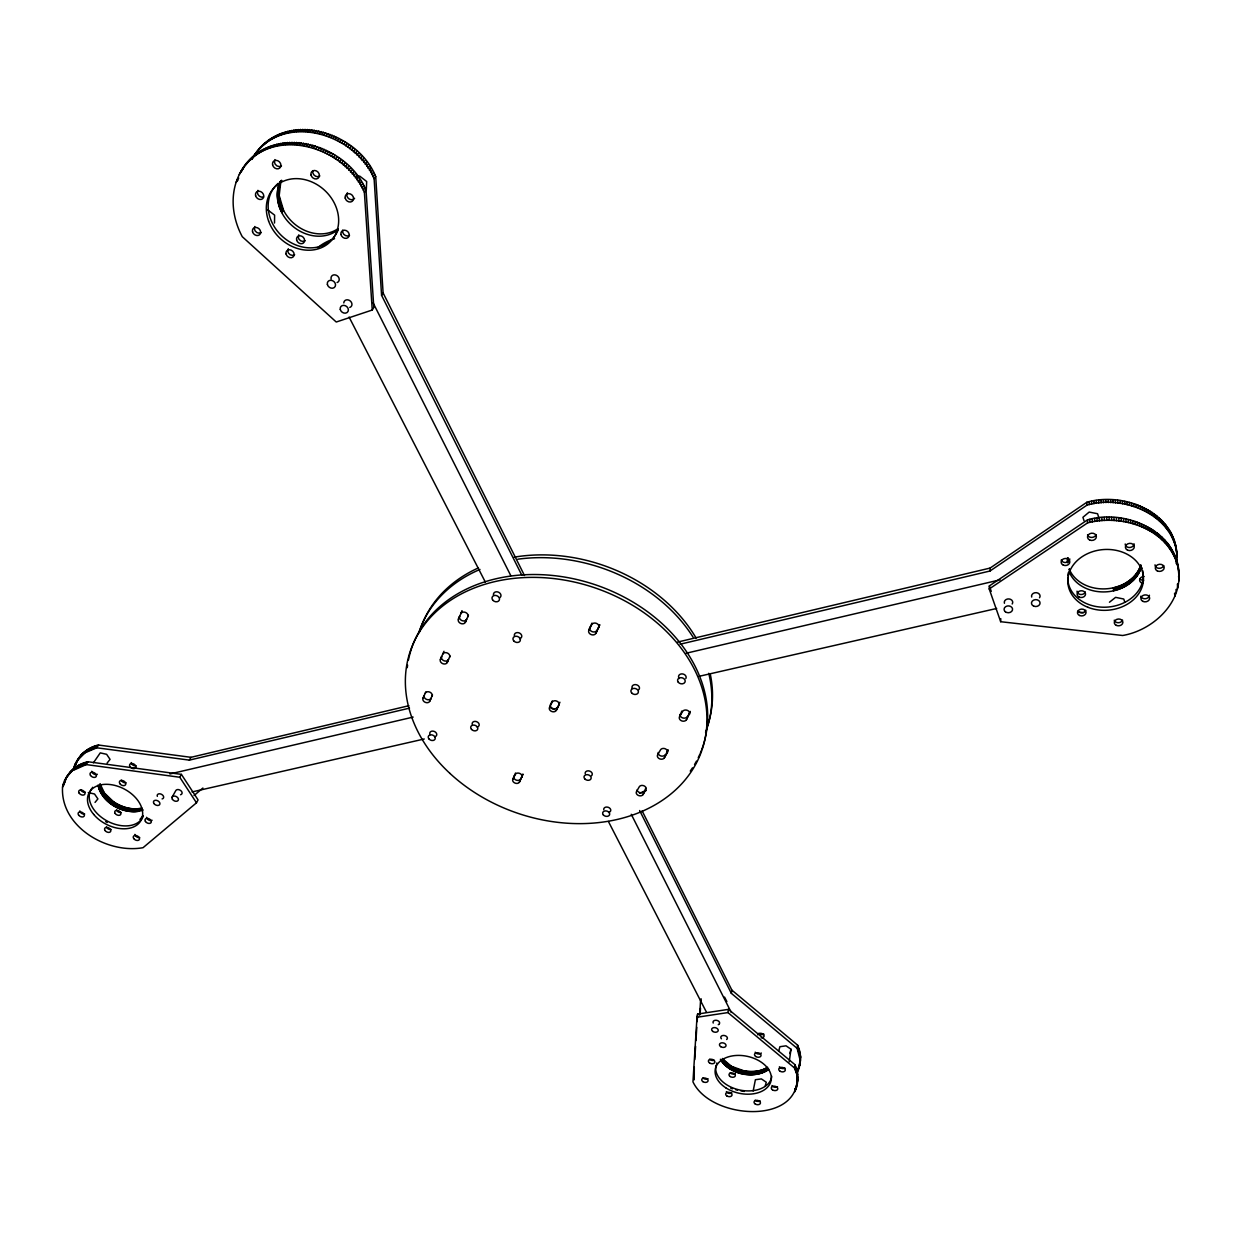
<?xml version="1.0" encoding="UTF-8"?>
<svg xmlns="http://www.w3.org/2000/svg" width="1241" height="1241" viewBox="0 0 1241 1241"><rect width="100%" height="100%" fill="white"/><g stroke="black" fill="none" stroke-linecap="round" stroke-linejoin="round"><path stroke-width="1.5" d="M797.529 1081.392L796.722 1074.054L794.457 1067.927L727.94 1012.578L696.992 1017.263L692.959 1081.842C712.148 1122.469 813.413 1125.773 794.907 1064.638L728.514 1009.352L697.628 1014.052L696.992 1017.263M797.994 1076.893L796.598 1087.302M797.374 1069.99L797.947 1068.92L797.513 1072.146L800.212 1060.574L797.141 1048.35L731.337 993.343L639.627 810.513M642.155 810.947L731.911 990.178L797.591 1045.124L800.6 1056.138L799.266 1067.679M274.509 223.023L274.618 215.143L267.622 209.822M1178.764 581.145C1183.495 534.095 1127.526 507.74 1087.488 519.886L989.341 585.923L989.217 588.963L1000.68 621.71L1122.655 635.501C1154.937 630.025 1187.141 598.565 1177.12 563.864C1165.919 527.751 1121.507 514.053 1087.581 522.88L989.217 588.963M338.095 229.725A38.409 32.483 43.8 0 1 281.754 212.568C277.131 203.741 275.688 192.913 279.334 183.482M338.033 228.685A38.331 32.437 44 0 1 283.537 210.303L279.194 195.566L280.761 182.303L278.961 184.506M1000.68 621.71L1000.773 618.623M680.099 644.219L989.992 571.015L990.116 568.068L1086.883 502.233C1124.02 491.343 1176.251 512.486 1176.84 555.89M366.312 189.687L366.684 181.527L359.626 176.036L356.663 177.137M694.293 1067.213L694.231 1079.779M694.774 1059.612L695.596 1046.318M695.953 1040.625L696.79 1027.331M697.147 1021.638L697.628 1014.052M699.645 1015.185L700.591 1000.013M700.141 1013.928L700.498 1008.235M700.855 1002.557L701.103 998.757M1176.964 562.731C1180.067 517.45 1125.277 493.546 1086.976 505.134L989.992 571.015M796.381 1072.829L796.846 1069.54M799.064 1053.237L799.499 1050.01M796.722 1074.054L797.172 1070.766M799.39 1054.462L799.84 1051.236M797.001 1075.295L797.451 1072.007M799.669 1055.688L800.119 1052.477M794.829 1091.77L795.807 1087.38L795.357 1090.668M797.234 1076.521L797.684 1073.232M800.057 1058.139L800.336 1053.702M795.822 1089.567L797.358 1082.85M797.498 1078.972L797.839 1074.458M798.506 1069.944L800.011 1063.304M800.166 1059.364L800.6 1056.138M800.197 1061.784L800.647 1057.363M797.156 1084.975L797.916 1079.313M799.809 1065.352L800.569 1059.767M794.457 1067.927L794.907 1064.638M797.141 1048.35L797.591 1045.124M795.031 1069.137L795.481 1065.848M797.715 1049.56L798.149 1046.334M795.543 1070.362L795.993 1067.074M798.211 1050.786L798.661 1047.559M795.993 1071.603L796.443 1068.299M798.661 1052.011L799.111 1048.785M789.214 1061.877L790.998 1049.234L786.049 1045.822L779.906 1046.706L778.743 1050.972M1176.173 563.538L1176.654 559.722L1177.12 563.864M765.185 1071.619L765.666 1068.408L767.59 1067.291L767.093 1070.502C751.999 1079.158 729.568 1074.303 720.385 1059.24M765.837 1071.262L766.333 1068.051M766.473 1070.89L766.969 1067.679M761.586 1073.108L762.098 1069.913L765.666 1068.408M762.346 1072.845L762.843 1069.649M763.075 1072.565L763.572 1069.354M763.804 1072.271L764.301 1069.059M764.503 1071.945L764.999 1068.749M758.437 1073.977L758.934 1070.766L762.098 1069.913M759.244 1073.791L759.756 1070.58M760.035 1073.589L760.547 1070.378M760.826 1073.356L761.322 1070.145M755.071 1074.52L755.583 1071.324L758.934 1070.766M753.163 1091.041L755.397 1079.717L761.385 1078.91L766.271 1082.23L765.154 1086.34M755.924 1074.411L756.436 1071.216M756.777 1074.287L757.289 1071.076M757.615 1074.148L758.111 1070.936M752.465 1074.722L752.977 1071.51L755.583 1071.324M753.334 1074.675L753.861 1071.464M754.218 1074.613L754.73 1071.402M748.897 1074.706L749.409 1071.495L752.977 1071.51M749.797 1074.737L750.309 1071.541M750.681 1074.753L751.208 1071.557M751.581 1074.753L752.093 1071.541M746.182 1074.473L746.71 1071.278L749.409 1071.495M747.082 1074.566L747.609 1071.371M747.997 1074.644L748.509 1071.448M62.546 787.011C60.173 826.63 107.16 854.134 143.041 847.696L196.481 802.803L198.064 799.902L181.388 774.368L88.002 761.757C75.499 764.239 65.121 774.539 62.546 787.011L64.346 784.188M743.483 1074.07L744.011 1070.859L731.43 1066.314L722.883 1059.069L722.324 1062.249M744.383 1074.225L744.91 1071.014L746.71 1071.278M745.283 1074.349L745.81 1071.154M739.931 1073.248L740.458 1070.052M740.799 1073.481L741.342 1070.285M741.699 1073.698L742.227 1070.502M742.583 1073.884L743.111 1070.688M74.801 768.737L75.003 767.465L66.223 777.719M737.325 1072.426L737.868 1069.246M738.178 1072.72L738.721 1069.525M739.047 1073L739.589 1069.804M734.005 1071.107L734.548 1067.912M734.812 1071.464L735.355 1068.268M735.634 1071.805L736.177 1068.61M736.471 1072.131L737.014 1068.935M730.887 1069.509L731.43 1066.314M731.632 1069.928L732.19 1066.733M732.407 1070.331L732.966 1067.136M733.198 1070.719L733.741 1067.539M728.017 1067.679L728.576 1064.483M728.715 1068.144L729.258 1064.964M729.413 1068.625L729.972 1065.43M730.142 1069.075L730.685 1065.879M725.473 1065.631L726.032 1062.451M726.078 1066.159L726.637 1062.979M726.699 1066.671L727.273 1063.49M727.35 1067.182L727.909 1063.987M722.789 1062.839L723.348 1059.659M723.27 1063.413L723.844 1060.233M723.782 1063.987L724.356 1060.807M724.325 1064.545L724.884 1061.365M724.884 1065.088L725.458 1061.908M721.874 1061.66L722.448 1058.48M727.94 1012.578L728.514 1009.352M731.337 993.343L731.911 990.178M73.25 770.242C75.825 757.848 86.094 747.578 98.52 745.034L190.959 757.32L408.863 705.71M686.428 719.718L690.167 711.496L686.428 719.718A3.77 2.947 13.8 0 1 681.511 720.804A3.77 2.947 13.8 0 1 679.572 716.709L681.821 711.062M667.255 752.806L668.03 749.735L664.369 757.801A3.707 2.839 14.4 0 1 659.56 758.809A3.707 2.839 14.4 0 1 657.637 754.854L660.522 749.843A3.723 2.854 14.4 0 1 665.331 748.819A3.723 2.854 14.4 0 1 667.255 752.806L664.369 757.801M643.102 794.504L645.894 789.679A3.645 2.746 14.9 0 0 643.986 785.817A3.645 2.746 14.9 0 0 639.27 786.794L636.493 791.618A3.645 2.73 15 0 0 638.417 795.465A3.645 2.73 15 0 0 643.102 794.504L645.77 788.206M64.61 782.947L66.238 778.185M789.803 1053.516L790.998 1049.234M1069.013 571.31A37.385 30.172 -5.1 0 0 1113.596 590.794C1125.789 588.11 1137.656 579.749 1141.224 567.323M236.116 182.318C230.221 200.266 233.448 220.246 242.259 236.674L336.249 322.024L372.253 310.017L373.82 307.551L366.033 190.09C344.564 137.844 257.042 120.175 236.116 182.318L238.039 180.085M75.608 765.014L78.695 758.189M595.897 633.313L599.682 624.859L595.897 633.313A3.847 3.087 18.1 0 1 590.98 634.508A3.847 3.087 18.1 0 1 588.87 630.195L591.957 623.122M556.294 710.348L558.931 705.214A3.723 2.885 18.6 0 0 556.852 701.149A3.723 2.885 18.6 0 0 552.136 702.235L549.515 707.37A3.723 2.87 18.6 0 0 551.593 711.419A3.723 2.87 18.6 0 0 556.294 710.348L559.924 702.235M519.421 782.078L522.911 774.275L519.421 782.078A3.583 2.668 19 0 1 514.922 783.04A3.583 2.668 19 0 1 512.859 779.224L515.542 773.019M1069.323 569.247A37.308 30.141 -5.2 0 0 1113.441 587.769C1125.308 585.147 1136.803 577.189 1140.712 565.291L1140.929 568.285M799.359 1065.6L798.475 1067.834M796.272 1086.263L796.691 1085.146M281.133 181.279L281.552 180.271L279.752 182.489L280.187 181.496M447.241 662.477L448.451 659.576A3.739 2.885 23 0 1 443.859 660.708A3.739 2.885 23 0 1 441.625 656.567L440.384 659.467A3.739 2.885 23 0 0 442.634 663.609A3.739 2.885 23 0 0 447.241 662.477L450.049 656.055M465.391 622.237L466.6 619.368A3.801 2.994 23.2 0 1 461.9 620.562A3.801 2.994 23.2 0 1 459.635 616.296L458.41 619.166A3.816 2.994 23.2 0 0 460.675 623.432A3.816 2.994 23.2 0 0 465.391 622.237L468.446 615.257M429.743 701.243L430.968 698.326A3.661 2.777 22.8 0 1 426.485 699.381A3.661 2.777 22.8 0 1 424.267 695.379L423.01 698.311A3.676 2.777 22.8 0 0 425.229 702.313A3.676 2.777 22.8 0 0 429.743 701.243L432.504 694.929M423.01 698.311L425.772 691.997M440.384 659.467L443.983 651.292M458.41 619.166L462.102 610.82L460.876 613.675A3.816 3.009 23.2 0 1 465.608 612.465A3.816 3.009 23.2 0 1 467.857 616.761M552.261 700.963L550.523 704.392A3.707 2.87 18.6 0 0 550.29 705.105M512.859 779.224L515.31 774.431A3.599 2.684 19 0 1 519.824 773.453A3.599 2.684 19 0 1 521.887 777.3M588.87 630.195L591.693 624.673A3.863 3.103 18 0 1 596.642 623.447A3.863 3.103 18 0 1 598.736 627.791M239.327 174.516C266.474 122.937 345.169 144.763 364.389 192.371L372.253 310.017M794.705 1089.536L795.279 1088.466M66.781 777.052L68.038 774.896M172.034 797.311L175.741 790.703A3.444 2.373 27 0 1 180.798 790.626A3.444 2.373 27 0 1 180.55 794.736M196.481 802.803L179.774 777.254L181.388 774.368M76.926 760.95L85.071 752.791L96.782 747.796L189.361 760.128L190.959 757.32M679.572 716.709L682.566 711.512A3.785 2.963 13.7 0 1 687.498 710.41A3.785 2.963 13.7 0 1 689.422 714.537M98.055 785.057C101.809 802.57 121.696 813.832 138.852 811.242L141.241 808.263A29.039 19.763 28 0 0 141.986 808.077M138.852 811.242L141.241 808.263M521.809 575.172L381.576 295.327L374.115 178.751C355.36 132.353 279.799 110.558 251.721 159.515C279.085 108.712 356.524 128.769 375.713 176.532L383.097 292.923L524.478 575.514M134.85 811.692L136.479 808.868L140.481 808.418M135.672 811.645L137.301 808.822M136.494 811.567L138.123 808.76M137.286 811.49L138.914 808.667M138.077 811.366L139.706 808.558M131.468 811.63L133.097 808.806L136.479 808.868M132.322 811.676L133.966 808.868M133.175 811.707L134.804 808.884M134.012 811.707L135.657 808.899M128.847 811.335L130.491 808.527L133.097 808.806M129.731 811.459L131.375 808.651M130.6 811.552L132.244 808.744M125.325 810.637L126.97 807.829L130.491 808.527M126.21 810.838L127.854 808.031M127.094 811.025L128.738 808.217M127.978 811.195L129.622 808.387M122.673 809.877L124.317 807.069L126.97 807.829M123.542 810.156L125.201 807.348M124.426 810.404L126.086 807.596M119.167 808.558L120.827 805.75L124.317 807.069M120.036 808.915L121.696 806.123M120.904 809.256L122.564 806.448M121.789 809.582L123.448 806.774M116.607 807.364L118.283 804.571L120.827 805.75M117.461 807.782L119.12 804.975M118.314 808.186L119.974 805.378M114.141 805.998L115.801 803.206L118.283 804.571M114.948 806.479L116.623 803.672M115.77 806.929L117.445 804.121M111.752 804.478L113.443 801.686L104.384 792.983L100.025 783.707M112.543 805.006L114.219 802.213L113.443 801.686M113.334 805.518L115.01 802.71L114.219 802.213M108.789 802.244L110.48 799.437M109.518 802.818L111.194 800.026M110.247 803.392L111.923 800.6M110.992 803.951L112.667 801.143M106.742 800.414L108.432 797.622M107.409 801.034L109.099 798.242M108.091 801.639L109.782 798.847M104.291 797.823L105.981 795.031M104.88 798.49L106.571 795.683M105.485 799.142L107.176 796.35M106.106 799.778L107.796 796.986M102.677 795.776L104.384 792.983M103.189 796.474L104.896 793.682M103.732 797.141L105.423 794.349M100.862 792.968L102.569 790.176M101.281 793.682L102.987 790.889M101.715 794.38L103.422 791.587M102.196 795.078L103.887 792.285M99.171 789.369L100.878 786.577M99.451 790.098L101.157 787.306M99.776 790.812L101.467 788.019M100.102 791.541L101.809 788.749M100.474 792.254L102.181 789.462M98.489 787.213L100.195 784.421M98.691 787.926L100.397 785.134M98.923 788.655L100.63 785.863M93.432 762.781L100.257 752.884L106.633 754.311L110.061 759.383L107.114 763.029M73.312 770.32L86.218 764.58L88.002 761.757M96.782 747.796L98.52 745.034M81.937 765.852L83.721 763.029M92.532 749.083L94.285 746.322M83.333 765.387L85.117 762.563M93.913 748.602L95.666 745.841M84.76 764.952L86.544 762.129M95.34 748.183L97.077 745.422M381.576 295.327L383.097 292.923M76.756 768.148L78.555 765.34M87.397 751.394L89.15 748.633M77.997 767.512L79.781 764.689M88.623 750.743L90.376 747.982M79.269 766.922L81.053 764.099M89.879 750.153L91.632 747.392M80.587 766.364L82.371 763.541M91.198 749.595L92.935 746.834M69.372 773.732L71.171 770.909M74.646 765.402L76.415 762.626M80.06 756.979L81.813 754.218M70.287 772.833L72.087 770.009M74.212 766.566L75.98 763.804M80.96 756.064L82.728 753.303M63.136 784.545L64.935 781.721M71.249 771.949L73.048 769.141M81.922 755.195L83.674 752.434M72.257 771.111L75.282 766.224M82.93 754.357L84.683 751.596M83.969 753.551L85.738 750.805M74.413 769.56L76.213 766.736M85.071 752.791L86.823 750.029M75.561 768.831L77.361 766.007M86.203 752.077L87.971 749.316M64.439 781.008L70.303 771.855M75.143 764.239L80.96 755.164M374.115 178.751L375.713 176.532M364.389 192.371L366.033 190.09M363.287 190.199L364.932 187.918M373.029 176.61L374.627 174.392M362.108 188.058L363.768 185.778M371.881 174.485L373.479 172.266M360.883 185.948L362.527 183.668M370.671 172.39L372.269 170.188M359.58 183.854L361.24 181.589M369.384 170.327L370.997 168.124M358.215 181.806L359.874 179.526M368.05 168.295L369.663 166.092M356.788 179.774L358.447 177.51M366.638 166.294L368.267 164.091M355.298 177.789L356.974 175.524M365.18 164.339L366.793 162.137M363.66 162.4L365.288 160.213M353.747 175.85L355.422 173.585M362.077 160.523L363.706 158.336M352.134 173.942L353.825 171.677M360.433 158.677L362.077 156.49M350.474 172.08L352.165 169.815M348.768 170.25L350.458 168M358.758 156.878L360.402 154.691M346.999 168.481L348.69 166.232M357.005 155.125L358.665 152.953M345.184 166.759L346.875 164.51M355.221 153.434L356.881 151.247M343.307 165.084L345.014 162.85M353.39 151.774L355.05 149.603M341.399 163.471L343.105 161.237M351.498 150.177L353.173 148.005M339.445 161.904L341.166 159.67M349.574 148.641L351.25 146.469M337.443 160.399L339.165 158.165M347.604 147.152L349.279 144.98M345.603 145.724L347.278 143.568M335.411 158.957L337.133 156.723M333.333 157.576L335.07 155.342M343.555 144.359L345.246 142.203M331.223 156.242L332.96 154.024M341.492 143.056L343.168 140.9M329.082 154.985L330.82 152.767M339.382 141.815L341.073 139.659M281.754 212.568L283.537 210.303M280.699 210.365L282.483 208.116M281.211 211.466L282.979 209.217M326.91 153.791L328.663 151.573M337.242 140.636L338.933 138.48M279.768 208.131L281.552 205.882M324.708 152.659L326.461 150.456M335.07 139.519L336.776 137.363M280.218 209.248L282.002 206.999M278.992 205.866L280.776 203.617M332.883 138.48L334.589 136.324M322.489 151.604L324.242 149.385M279.365 206.999L281.149 204.749M320.24 150.611L322.008 148.408M330.664 137.503L332.386 135.347M278.356 203.571L280.14 201.337M278.651 204.718L280.435 202.485M277.658 200.111L279.458 197.877M277.86 201.259L279.644 199.025M278.093 202.423L279.877 200.173M277.395 197.8L279.194 195.566M277.519 198.948L279.303 196.714M328.431 136.588L330.153 134.447M317.975 149.696L319.744 147.477M277.27 194.356L279.07 192.138M277.27 195.504L279.07 193.27M315.695 148.842L317.463 146.64M326.181 135.75L327.903 133.609M277.317 196.652L279.116 194.418M277.503 190.974L279.303 188.756M277.379 192.091L279.178 189.873M313.399 148.067L315.183 145.864M323.917 134.99L325.638 132.849M277.317 193.224L279.116 191.005M278.325 186.615L280.125 184.397M278.062 187.686L279.861 185.467M311.088 147.369L312.872 145.166M321.636 134.292L323.374 132.167M277.829 188.772L279.628 186.553M277.643 189.873L279.442 187.655M319.356 133.687L321.093 131.546M308.761 146.733L310.56 144.53M278.62 185.561L280.419 183.342M306.434 146.174L308.233 143.987M317.06 133.144L318.797 131.003M95.03 802.4L97.899 798.909L94.518 793.992L88.266 792.596M304.107 145.693L305.906 143.506M314.749 132.663L316.517 130.538M312.453 132.275L314.221 130.134M301.78 145.29L303.58 143.103M299.438 144.964L301.253 142.777M310.157 131.949L311.925 129.824M297.111 144.716L298.941 142.529M307.861 131.717L309.63 129.576M294.8 144.545L296.63 142.358M305.581 131.546L307.349 129.421M292.488 144.452L294.319 142.265M303.3 131.453L305.069 129.328M290.192 144.437L292.023 142.234M301.036 131.437L302.82 129.312M298.771 131.499L300.57 129.374M287.912 144.483L289.742 142.296M285.632 144.623L287.493 142.436M296.537 131.639L298.336 129.514M294.319 131.856L296.118 129.731M283.398 144.84L285.244 142.653M278.961 145.492L280.823 143.304M289.96 132.523L291.759 130.398M281.164 145.135L283.026 142.932M292.131 132.151L293.931 130.026M276.79 145.926L278.667 143.739M287.803 132.958L289.618 130.832M139.954 819.417L142.901 815.957M272.539 147.043L274.416 144.84M283.615 134.059L285.43 131.934M274.649 146.454L276.526 144.251M285.694 133.47L287.509 131.344M279.551 135.455L281.381 133.33M268.428 148.439L270.305 146.252M270.476 147.695L272.353 145.507M281.567 134.726L283.382 132.601M264.473 150.13L266.365 147.927M275.642 137.131L277.472 135.005M266.427 149.246L268.32 147.059M277.565 136.262L279.396 134.137M258.873 153.17L260.765 150.968M270.088 140.171L271.934 138.03M260.688 152.085L262.58 149.897M271.888 139.085L273.734 136.96M236.814 180.317L238.737 178.083M262.565 151.076L264.457 148.873M273.749 138.077L275.58 135.952M250.542 159.546L252.45 157.343M255.041 154.256L256.918 152.1M261.851 146.5L263.712 144.359M242.476 169.086L244.399 166.868M252.094 158.15L255.739 153.806M263.402 145.104L265.248 142.963M241.359 170.855L243.298 168.636M252.761 157.716L255.615 154.613M264.985 143.785L266.846 141.645M240.32 172.67L242.243 170.436M255.382 155.528L257.275 153.326M266.644 142.513L268.49 140.373M257.089 154.318L258.997 152.116M268.335 141.303L270.197 139.178M244.911 165.705L250.961 158.801M256.282 152.612L262.239 145.802M194.03 795.528L202.888 788.035M1109.454 602.226L1115.597 597.355L1123.788 599.031L1124.796 602.288M768.815 1069.246L767.093 1070.502M677.477 642.109L990.116 568.068M189.361 760.128L409.514 708.13M169.877 773.981L413.144 717.081M685.978 653.278L1000.013 579.842M192.045 791.929L424.267 738.984M699.179 676.298L996.678 608.462M1077.746 611.999L1083.486 612.635M86.218 764.58L179.774 777.254M744.305 1091.428L740.877 1090.855M744.011 1070.859L744.91 1071.014M735.773 1089.738L737.464 1090.141M730.778 1088.295L732.423 1088.807M550.818 708.022L554.324 709.557M105.671 821.651L107.253 822.519M115.01 802.71L115.801 803.206M724.542 997.066L726.9 1001.627M349.078 317.044L485.386 582.169M608.4 821.464L706.455 1012.206M373.045 302.742L510.796 575.653M631.25 814.282L731.259 1012.439M989.341 585.923L991.249 591.368M1084.014 520.724L1082.928 517.295L1089.179 512.068L1097.587 513.743L1099.185 518.924M1176.266 548.243L1177.011 555.053M1178.081 566.485L1178.826 573.42M1175.941 546.35L1176.235 549.344M1176.825 553.967L1177.12 556.976M1177.74 564.577L1178.035 567.649M1178.624 572.256L1178.95 577.282M1175.522 544.458L1175.816 547.452M1177.321 562.685L1177.616 565.756M1178.593 576.119L1178.888 579.221M1175.025 542.596L1175.32 545.59M1174.451 540.735L1174.746 543.729M1176.251 558.931L1176.546 562.002M1175.584 557.069L1175.894 560.141M1173.8 538.904L1174.095 541.898M1173.086 537.089L1173.365 540.068M1174.855 555.239L1175.149 558.31M1177.88 586.915L1177.569 583.813L1177.43 588.823M1172.28 535.29L1172.574 538.268M1174.048 553.439L1174.343 556.495M1171.411 533.521L1171.69 536.5M1173.164 551.64L1173.459 554.711M1170.465 531.784L1170.744 534.762M1172.202 549.887L1172.497 552.943M1176.003 589.491L1176.297 592.593M1169.441 530.062L1169.72 533.041M1171.178 548.15L1171.457 551.206M1168.339 528.371L1168.619 531.35M1170.061 546.459L1170.356 549.515M1174.575 593.198L1174.87 596.3M1167.176 526.727L1167.455 529.69M1168.898 544.783L1169.177 547.839M1165.951 525.098L1166.23 528.077M1167.641 543.155L1167.921 546.195M1164.647 523.516L1164.927 526.479M1166.323 541.541L1166.602 544.597M1163.282 521.965L1163.546 524.927M1164.942 539.99L1165.221 543.031M1161.855 520.46L1162.119 523.423M1163.484 538.454L1163.763 541.51M1161.979 536.981L1162.243 540.021M1160.351 519.002L1160.614 521.949M1158.799 517.575L1159.047 520.522M1160.397 535.538L1160.661 538.578M1157.17 516.194L1157.434 519.141M1158.753 534.142L1159.016 537.182M1155.495 514.86L1155.743 517.807M1157.062 532.792L1157.31 535.833M1153.758 513.572L1154.006 516.52M1155.293 531.505L1155.557 534.53M1151.974 512.347L1152.222 515.279M1153.494 530.248L1153.742 533.273M1150.128 511.152L1150.376 514.1M1151.617 529.054L1151.865 532.079M1148.235 510.02L1148.468 512.967M1149.709 527.906L1149.942 530.931M1146.296 508.934L1146.529 511.881M1147.739 526.805L1147.972 529.829M1144.311 507.91L1144.543 510.858M1145.722 525.765L1145.955 528.79M1142.278 506.949L1142.496 509.88M1143.659 524.788L1143.892 527.797M1140.215 506.033L1140.417 508.965M1141.565 523.857L1141.782 526.867M1138.09 505.18L1138.307 508.112M1139.424 522.988L1139.641 525.998M1135.949 504.373L1136.151 507.305M1137.237 522.182L1137.454 525.191M1140.386 566.253L1140.588 569.262M1140.014 567.199L1140.231 570.208M1139.61 568.145L1139.812 571.155M1139.16 569.076L1139.362 572.085M1138.68 570.007L1138.881 573.016M1135.034 521.437L1135.236 524.447M1133.762 503.644L1133.964 506.576M1138.168 570.922L1138.369 573.931M1137.609 571.806L1137.811 574.831M1137.02 572.69L1137.221 575.715M1132.785 520.739L1132.986 523.749M1136.399 573.559L1136.601 576.569M1131.544 502.962L1131.745 505.894M1135.748 574.412L1135.949 577.422M1135.05 575.25L1135.251 578.259M1130.504 520.119L1130.706 523.128M1134.336 576.057L1134.522 579.082M1129.294 502.357L1129.496 505.273M1133.576 576.863L1133.778 579.873M1132.8 577.639L1132.986 580.648M1131.978 578.399L1132.18 581.409M1127.03 501.798L1127.216 504.73M1128.209 519.56L1128.395 522.57M1131.14 579.128L1131.327 582.153M1130.272 579.842L1130.458 582.867M1124.734 501.317L1124.92 504.234M1125.882 519.064L1126.068 522.058M1129.372 580.54L1129.558 583.549M1128.457 581.207L1128.643 584.216M1123.524 518.629L1123.71 521.623M1127.511 581.843L1127.697 584.868M1122.422 500.883L1122.593 503.799M1126.533 582.463L1126.719 585.488M1125.54 583.053L1125.727 586.078M1120.08 500.526L1120.251 503.443M1121.15 518.257L1121.337 521.251M1124.532 583.627L1124.703 586.652M1123.493 584.17L1123.663 587.195M1117.722 500.232L1117.893 503.148M1118.777 517.947L1118.932 520.941M1122.438 584.682L1122.609 587.707M1121.368 585.163L1121.538 588.187M1116.373 517.699L1116.528 520.708M1120.282 585.628L1120.437 588.653M1115.364 499.999L1115.519 502.915M1119.18 586.062L1119.335 589.087M1118.048 586.45L1118.219 589.475M1113.953 517.528L1114.108 520.522M1112.975 499.828L1113.13 502.745M1116.916 586.822L1117.071 589.847M1115.768 587.164L1115.923 590.189M1110.602 499.72L1110.742 502.636M1111.533 517.419L1111.688 520.413M1114.604 587.489L1114.759 590.499M1113.441 587.769L1113.596 590.794M1108.197 499.689L1108.353 502.589M1109.113 517.373L1109.252 520.367M1105.809 499.704L1105.948 502.621M1106.693 517.388L1106.832 520.382M1103.42 499.797L1103.544 502.714M1104.257 517.481L1104.397 520.475M1101.031 499.952L1101.155 502.869M1101.837 517.621L1101.961 520.615M1098.642 500.17L1098.75 503.086M1099.417 517.838L1099.542 520.832M1096.268 500.464L1096.377 503.365M1096.997 518.117L1097.122 521.111M1093.895 500.806L1094.004 503.722M1094.609 518.474L1094.717 521.453M1092.22 518.878L1092.328 521.872M1091.537 501.224L1091.646 504.125M1089.21 501.69L1089.303 504.606M1089.846 519.343L1089.939 522.337M1086.883 502.233L1086.976 505.134M1087.488 519.886L1087.581 522.88M261.262 232.548A4.452 3.676 43 0 1 254.855 226.498M331.13 279.039A4.375 3.676 39.3 0 1 333.86 274.881A4.375 3.676 39.3 0 1 338.902 277.891A4.375 3.676 39.3 0 1 337.056 282.56M281.49 165.906A4.592 3.847 46.3 0 1 274.944 159.608M337.071 232.315A38.859 32.7 43.3 0 1 286.454 239.761A38.859 32.7 43.3 0 1 274.509 187.158M275.192 186.336A38.859 32.7 43.3 0 1 278.263 183.311M280.854 181.357A38.859 32.7 43.3 0 1 281.785 180.783M337.986 230.345A38.859 32.7 43.3 0 1 337.536 231.338M354.585 198.296A4.514 3.878 43.6 0 1 348.752 198.684A4.514 3.878 43.6 0 1 347.449 192.774M294.66 254.746A4.406 3.676 41.5 0 1 288.315 248.743M319.806 175.989A4.561 3.878 45.4 0 1 312.856 170.622M349.543 235.34A4.452 3.785 41.6 0 1 342.733 230.128M263.526 197.009A4.53 3.754 44.8 0 1 257.911 190.354M343.804 302.928A4.328 3.63 37.7 0 1 347.325 299.81A4.328 3.63 37.7 0 1 351.761 303.161A4.328 3.63 37.7 0 1 349.776 307.427M305.084 240.77A4.343 3.645 42 0 1 298.833 234.828M139.706 837.535A3.335 2.234 26.9 0 1 134.897 834.386M157.328 796.35A3.428 2.342 27.2 0 1 159.236 793.79A3.428 2.342 27.2 0 1 163.316 795.993A3.428 2.342 27.2 0 1 162.106 798.925M143.382 815.989A29.365 19.794 27.8 0 1 107.688 821.278A29.365 19.794 27.8 0 1 91.493 788.842M92.253 787.787A29.365 19.794 27.8 0 1 92.687 787.29M84.714 814.065A3.366 2.234 28.2 0 1 79.858 810.885M97.356 774.275A3.428 2.327 28.8 0 1 93.897 774.043A3.428 2.327 28.8 0 1 91.772 771.266M152.1 820.254A3.366 2.28 27 0 1 148.656 820.006A3.366 2.28 27 0 1 146.609 817.307M85.35 792.223A3.397 2.28 28.6 0 1 80.587 789.664M126.008 782.73A3.428 2.342 28.1 0 1 121.215 780.139M111.069 829.469A3.351 2.234 27.5 0 1 106.385 826.971M143.18 809.939A29.086 19.778 27.9 0 1 139.613 811.071M130.553 767.357A3.397 2.342 28.3 0 1 131.515 763.479A3.397 2.342 28.3 0 1 135.905 767A3.397 2.342 28.3 0 1 131.22 767.9M121.122 812.483A3.304 2.234 27.7 0 1 116.499 810.001M136.076 765.821A3.397 2.327 28.3 0 1 131.205 762.579M785.01 1068.051A3.32 2.218 10.9 0 1 779.41 1066.764M721.424 1038.795A3.32 2.249 12.2 0 1 721.952 1035.785A3.32 2.249 12.2 0 1 726.404 1036.406A3.32 2.249 12.2 0 1 726.637 1039.508M771.747 1076.257A28.419 18.91 11.8 0 1 740.381 1090.141A28.419 18.91 11.8 0 1 716.026 1065.321M716.6 1063.553A28.419 18.91 11.8 0 1 716.848 1062.979M760.206 1100.907A3.242 2.141 11.5 0 1 755.133 1100.193M707.99 1078.631A3.242 2.156 12.7 0 1 702.902 1077.917M761.276 1053.004A3.32 2.234 11.4 0 1 758.158 1053.966A3.32 2.234 11.4 0 1 755.211 1052.166M731.849 1092.887A3.242 2.141 12.1 0 1 726.388 1091.615M714.118 1060.279A3.273 2.187 12.5 0 1 709.619 1059.24M777.502 1086.79A3.289 2.172 11.1 0 1 771.98 1085.518M713.234 1023.049A3.351 2.28 12.4 0 1 716.429 1020.288A3.351 2.28 12.4 0 1 719.346 1023.887M718.88 1024.337A3.351 2.28 12.4 0 1 718.26 1024.678M757.646 1034.823A3.289 2.234 11.3 0 1 761.136 1033.35A3.289 2.234 11.3 0 1 764.099 1035.909A3.289 2.234 11.3 0 1 761.136 1037.833M763.851 1034.079A3.289 2.234 11.3 0 1 758.701 1033.381M735.168 1073.558A3.211 2.125 12 0 1 730.158 1072.845M1031.69 597.045A4.266 3.444 -1.7 0 1 1036.359 592.686A4.266 3.444 -1.7 0 1 1039.508 597.79M1142.728 570.658A37.804 30.358 -4.7 0 1 1108.523 607.02A37.804 30.358 -4.7 0 1 1067.741 577.685M1067.834 575.7A37.804 30.358 -4.7 0 1 1068.284 572.737M1069.09 569.805A37.804 30.358 -4.7 0 1 1069.432 568.843M1140.758 564.919A37.804 30.358 -4.7 0 1 1141.193 565.849M1141.922 567.742A37.804 30.358 -4.7 0 1 1142.232 568.704M1163.717 565.617A4.452 3.552 -6.8 0 1 1158.737 568.3A4.452 3.552 -6.8 0 1 1155.03 564.826M1122.547 620.143A4.312 3.397 -4 0 1 1118.327 622.703A4.312 3.397 -4 0 1 1114.232 620.221M1096.067 534.669A4.421 3.614 -5.5 0 1 1091.77 537.431A4.421 3.614 -5.5 0 1 1087.55 534.84M1149.43 595.215A4.375 3.475 -5.5 0 1 1145.49 598.705A4.375 3.475 -5.5 0 1 1140.789 596.223M1069.773 558.9A4.343 3.537 -3.7 0 1 1065.972 562.468A4.343 3.537 -3.7 0 1 1061.226 559.955M1085.797 610.262A4.281 3.413 -3 0 1 1082.183 612.79A4.281 3.413 -3 0 1 1077.948 611.161M1134.088 543.837A4.452 3.599 -6.5 0 1 1129.543 547.514A4.452 3.599 -6.5 0 1 1125.215 543.992M1004.434 603.266A4.219 3.413 -0.5 0 1 1009.026 598.938A4.219 3.413 -0.5 0 1 1012.191 603.995M1067.617 562.592A37.308 30.141 -5.2 0 1 1067.555 557.69M1067.508 562.623A37.385 30.172 -5.1 0 1 1068.036 557.705M1142.728 583.286A4.328 3.444 -5.9 0 1 1139.688 579.531A4.328 3.444 -5.9 0 1 1144.093 576.46M1143.613 580.354A4.328 3.444 -6 0 1 1139.952 578.694M1085.317 591.957A4.219 3.397 -3.5 0 1 1080.647 594.501A4.219 3.397 -3.5 0 1 1077.017 591.181M557.287 707.37A3.707 2.87 18.6 0 1 553.517 708.735A3.707 2.87 18.6 0 1 550.321 705.881M702.701 746.88A153.682 119.058 18.6 0 1 701.832 749.316M701.367 750.541A153.682 119.058 18.6 0 1 700.405 752.946M699.893 754.14A153.682 119.058 18.6 0 1 698.249 757.662M696.465 761.136A153.682 119.058 18.6 0 1 694.541 764.518M692.478 767.838A153.682 119.058 18.6 0 1 690.26 771.064M407.265 667.674A153.682 119.058 18.6 0 1 407.591 665.098M408.46 659.979A153.682 119.058 18.6 0 1 409.003 657.435M409.297 656.179A153.682 119.058 18.6 0 1 589.646 582.944A153.682 119.058 18.6 0 1 703.12 745.639M687.173 716.678A3.77 2.947 13.8 0 1 682.721 717.934A3.77 2.947 13.8 0 1 680.068 714.382M643.908 791.417A3.63 2.73 15 0 1 640.123 792.673A3.63 2.73 15 0 1 637.067 789.928M665.145 754.73A3.692 2.839 14.4 0 1 660.801 755.924A3.692 2.839 14.4 0 1 658.164 752.48M596.859 630.381A3.847 3.087 18.1 0 1 591.941 631.576A3.847 3.087 18.1 0 1 589.832 627.279M520.46 779.053A3.583 2.668 19 0 1 515.961 780.015A3.583 2.668 19 0 1 513.914 776.214M430.115 734.688A3.614 2.715 22.1 0 1 431.713 731.197A3.614 2.715 22.1 0 1 436.413 733.245A3.614 2.715 22.1 0 1 434.8 736.72M472.185 724.248A3.661 2.777 20.9 0 1 476.42 721.595A3.661 2.777 20.9 0 1 478.592 726.326M477.971 726.776A3.661 2.777 20.9 0 1 477.196 727.055M632.258 688.445A3.801 2.978 15.8 0 1 633.717 684.892A3.801 2.978 15.8 0 1 638.495 685.901A3.801 2.978 15.8 0 1 638.681 689.81M679.292 678.548A3.832 3.04 14 0 1 679.587 674.623A3.832 3.04 14 0 1 684.443 674.608A3.832 3.04 14 0 1 685.823 678.532M585.194 773.624A3.63 2.746 16.8 0 1 589.615 771.064A3.63 2.746 16.8 0 1 591.585 775.687M603.746 809.721A3.599 2.668 15.9 0 1 608.137 807.255A3.599 2.668 15.9 0 1 610.045 811.769M609.409 812.188A3.599 2.668 15.9 0 1 608.602 812.452M514.379 635.733A3.816 3.009 20.9 0 1 517.109 632.6A3.816 3.009 20.9 0 1 521.561 635.144A3.816 3.009 20.9 0 1 519.591 638.712M493.499 595.06A3.863 3.087 22.4 0 1 495.919 591.848A3.863 3.087 22.4 0 1 500.464 593.865A3.863 3.087 22.4 0 1 499.611 597.774M425.291 693.207A3.676 2.792 22.8 0 1 429.805 692.121A3.676 2.792 22.8 0 1 432.039 696.154M442.742 654.178A3.754 2.901 23 0 1 447.38 653.03A3.754 2.901 23 0 1 449.614 657.203M708.735 673.305A151.821 118.562 18.6 0 1 705.54 732.33M646.173 790.564A151.821 118.562 18.6 0 1 639.549 793.17M419.132 631.685A151.821 118.562 18.6 0 1 479.988 569.433M517.838 559.195A151.821 118.562 18.6 0 1 693.036 637.098M710.348 674.452A151.511 118.469 18.6 0 1 706.687 728.126M419.241 632.6A151.511 118.469 18.6 0 1 478.405 567.897M514.146 557.162A151.511 118.469 18.6 0 1 696.139 638.107M317.867 247.611A14.194 3.707 -27 0 1 333.069 239.156M333.829 238.924A14.194 3.707 -27 0 1 334.558 238.706M252.544 231.741A4.452 3.676 42.9 0 0 259.416 234.875A4.452 3.676 42.9 0 0 257.632 227.848A4.452 3.676 42.9 0 0 252.544 231.741M268.599 221.038A38.952 32.747 43.2 0 0 330.401 241.592A38.952 32.747 43.2 0 0 308.451 180.659A38.952 32.747 43.2 0 0 268.599 221.038M272.601 164.898A4.592 3.863 46.2 0 0 279.644 168.14A4.592 3.863 46.2 0 0 277.86 160.772A4.592 3.863 46.2 0 0 272.601 164.898M345.215 198.11A4.53 3.878 43.5 0 0 352.211 201.321A4.53 3.878 43.5 0 0 350.598 194.061A4.53 3.878 43.5 0 0 345.215 198.11M286.066 254.002A4.421 3.676 41.4 0 0 292.907 257.12A4.421 3.676 41.4 0 0 291.201 250.17A4.421 3.676 41.4 0 0 286.066 254.002M311.026 175.012A4.576 3.878 45.3 0 0 318.053 178.254A4.576 3.878 45.3 0 0 316.362 170.901A4.576 3.878 45.3 0 0 311.026 175.012M340.98 234.533A4.452 3.785 41.5 0 0 347.883 237.698A4.452 3.785 41.5 0 0 346.286 230.609A4.452 3.785 41.5 0 0 340.98 234.533M255.584 195.628A4.53 3.77 44.7 0 0 262.534 198.808A4.53 3.77 44.7 0 0 260.734 191.61A4.53 3.77 44.7 0 0 255.584 195.628M296.63 240.009A4.359 3.645 41.9 0 0 303.378 243.065A4.359 3.645 41.9 0 0 301.718 236.193A4.359 3.645 41.9 0 0 296.63 240.009M133.718 838.559A3.351 2.234 26.9 0 0 139.178 839.8A3.351 2.234 26.9 0 0 136.293 835.565A3.351 2.234 26.9 0 0 133.718 838.559M93.711 814.453A29.412 19.809 27.8 0 0 140.9 820.611A29.412 19.809 27.8 0 0 110.604 784.591A29.412 19.809 27.8 0 0 93.711 814.453M78.602 815.042A3.366 2.234 28.2 0 0 84.062 816.283A3.366 2.234 28.2 0 0 81.084 812.017A3.366 2.234 28.2 0 0 78.602 815.042M90.515 775.454A3.444 2.327 28.7 0 0 96.084 776.695A3.444 2.327 28.7 0 0 93.059 772.29A3.444 2.327 28.7 0 0 90.515 775.454M145.445 821.495A3.382 2.28 27 0 0 150.952 822.752A3.382 2.28 27 0 0 148.067 818.455A3.382 2.28 27 0 0 145.445 821.495M79.176 793.17A3.413 2.28 28.6 0 0 84.683 794.411A3.413 2.28 28.6 0 0 81.689 790.067A3.413 2.28 28.6 0 0 79.176 793.17M119.85 783.66A3.428 2.342 28.1 0 0 125.434 784.917A3.428 2.342 28.1 0 0 122.456 780.511A3.428 2.342 28.1 0 0 119.85 783.66M105.035 830.493A3.351 2.234 27.5 0 0 110.48 831.718A3.351 2.234 27.5 0 0 107.548 827.483A3.351 2.234 27.5 0 0 105.035 830.493M115.165 813.444A3.32 2.234 27.7 0 0 120.563 814.67A3.32 2.234 27.7 0 0 117.678 810.451A3.32 2.234 27.7 0 0 115.165 813.444M779.891 1071.107A3.32 2.218 10.9 0 0 785.258 1070.362A3.32 2.218 10.9 0 0 780.93 1067.4A3.32 2.218 10.9 0 0 779.891 1071.107M725.752 1087.799A28.465 18.91 11.8 0 0 771.049 1080.771A28.465 18.91 11.8 0 0 732.842 1055.827A28.465 18.91 11.8 0 0 725.752 1087.799M755.18 1103.947A3.258 2.141 11.5 0 0 760.407 1103.265A3.258 2.141 11.5 0 0 756.141 1100.364A3.258 2.141 11.5 0 0 755.18 1103.947M702.871 1081.64A3.258 2.156 12.7 0 0 708.053 1080.942A3.258 2.156 12.7 0 0 703.756 1078.026A3.258 2.156 12.7 0 0 702.871 1081.64M755.66 1056.479A3.32 2.234 11.4 0 0 761.012 1055.734A3.32 2.234 11.4 0 0 756.653 1052.74A3.32 2.234 11.4 0 0 755.66 1056.479M726.792 1095.896A3.242 2.141 12.1 0 0 731.988 1095.214A3.242 2.141 12.1 0 0 727.707 1092.313A3.242 2.141 12.1 0 0 726.792 1095.896M709.588 1062.979A3.289 2.187 12.5 0 0 714.832 1062.234A3.289 2.187 12.5 0 0 710.488 1059.287A3.289 2.187 12.5 0 0 709.588 1062.979M772.445 1089.831A3.289 2.172 11.1 0 0 777.75 1089.117A3.289 2.172 11.1 0 0 773.453 1086.201A3.289 2.172 11.1 0 0 772.445 1089.831M730.158 1076.521A3.211 2.125 12 0 0 735.308 1075.807A3.211 2.125 12 0 0 731.073 1072.938A3.211 2.125 12 0 0 730.158 1076.521M1089.66 540.006A4.421 3.614 -5.4 0 0 1096.361 536.748A4.421 3.614 -5.4 0 0 1089.784 533.723A4.421 3.614 -5.4 0 0 1089.66 540.006M1087.892 607.283A37.897 30.405 -4.6 0 0 1143.457 577.701A37.897 30.405 -4.6 0 0 1085.534 554.665A37.897 30.405 -4.6 0 0 1087.892 607.283M1157.372 570.953A4.452 3.552 -6.7 0 0 1164.182 567.773A4.452 3.552 -6.7 0 0 1157.651 564.779A4.452 3.552 -6.7 0 0 1157.372 570.953M1116.342 625.386A4.312 3.413 -4 0 0 1122.888 622.393A4.312 3.413 -4 0 0 1116.512 619.476A4.312 3.413 -4 0 0 1116.342 625.386M1063.273 565.105A4.359 3.537 -3.7 0 0 1069.82 561.94A4.359 3.537 -3.7 0 0 1063.335 558.962A4.359 3.537 -3.7 0 0 1063.273 565.105M1142.961 601.404A4.39 3.475 -5.4 0 0 1149.662 598.333A4.39 3.475 -5.4 0 0 1143.209 595.37A4.39 3.475 -5.4 0 0 1142.961 601.404M1079.561 615.489A4.297 3.413 -3 0 0 1086.046 612.465A4.297 3.413 -3 0 0 1079.654 609.564A4.297 3.413 -3 0 0 1079.561 615.489M1127.511 550.12A4.452 3.599 -6.4 0 0 1134.29 546.878A4.452 3.599 -6.4 0 0 1127.728 543.868A4.452 3.599 -6.4 0 0 1127.511 550.12M1079.158 597.107A4.235 3.397 -3.4 0 0 1085.549 594.098A4.235 3.397 -3.4 0 0 1079.251 591.228A4.235 3.397 -3.4 0 0 1079.158 597.107M449.971 773.438A153.993 119.136 18.6 0 0 702.003 749.952A153.993 119.136 18.6 0 0 516.535 578.12A153.993 119.136 18.6 0 0 449.971 773.438M631.669 692.943A3.801 2.978 15.8 0 0 638.107 692.943A3.801 2.978 15.8 0 0 634.182 688.367A3.801 2.978 15.8 0 0 631.669 692.943M678.315 682.317A3.847 3.04 14 0 0 684.877 682.317A3.847 3.04 14 0 0 680.968 677.664A3.847 3.04 14 0 0 678.315 682.317M1033.629 606.089A4.281 3.444 -1.5 0 0 1040.051 603.033A4.281 3.444 -1.5 0 0 1033.613 600.117A4.281 3.444 -1.5 0 0 1033.629 606.089M1005.35 611.766A4.25 3.428 -0.3 0 0 1012.439 610.153A4.25 3.428 -0.3 0 0 1007.196 606.011A4.25 3.428 -0.3 0 0 1005.35 611.766M513.79 640.93A3.816 3.009 20.9 0 0 520.165 640.899A3.816 3.009 20.9 0 0 516.054 636.23A3.816 3.009 20.9 0 0 513.79 640.93M492.848 600.241A3.878 3.103 22.4 0 0 499.285 600.179A3.878 3.103 22.4 0 0 495.097 595.385A3.878 3.103 22.4 0 0 492.848 600.241M327.391 284.484A4.39 3.692 39.1 0 0 334.232 287.586A4.39 3.692 39.1 0 0 332.619 280.699A4.39 3.692 39.1 0 0 327.391 284.484M340.282 309.474A4.343 3.645 37.5 0 0 347.061 312.546A4.343 3.645 37.5 0 0 345.479 305.767A4.343 3.645 37.5 0 0 340.282 309.474M471.518 729.413A3.661 2.777 20.9 0 0 477.599 729.444A3.661 2.777 20.9 0 0 473.612 725.07A3.661 2.777 20.9 0 0 471.518 729.413M429.091 739.078A3.63 2.715 22 0 0 435.064 739.124A3.63 2.715 22 0 0 431.061 734.796A3.63 2.715 22 0 0 429.091 739.078M153.931 803.501A3.444 2.342 27.2 0 0 159.546 804.757A3.444 2.342 27.2 0 0 156.614 800.367A3.444 2.342 27.2 0 0 153.931 803.501M172.406 799.297A3.444 2.373 26.9 0 0 178.052 800.569A3.444 2.373 26.9 0 0 175.136 796.148A3.444 2.373 26.9 0 0 172.406 799.297M584.775 778.867A3.645 2.746 16.8 0 0 590.918 778.945A3.645 2.746 16.8 0 0 587.086 774.648A3.645 2.746 16.8 0 0 584.775 778.867M603.359 814.965A3.599 2.684 15.9 0 0 609.44 815.073A3.599 2.684 15.9 0 0 605.67 810.885A3.599 2.684 15.9 0 0 603.359 814.965M720.649 1046.628A3.335 2.249 12.2 0 0 726.001 1045.868A3.335 2.249 12.2 0 0 721.579 1042.843A3.335 2.249 12.2 0 0 720.649 1046.628M712.83 1031.457A3.351 2.28 12.4 0 0 718.198 1030.666A3.351 2.28 12.4 0 0 713.746 1027.626A3.351 2.28 12.4 0 0 712.83 1031.457"/></g></svg>
